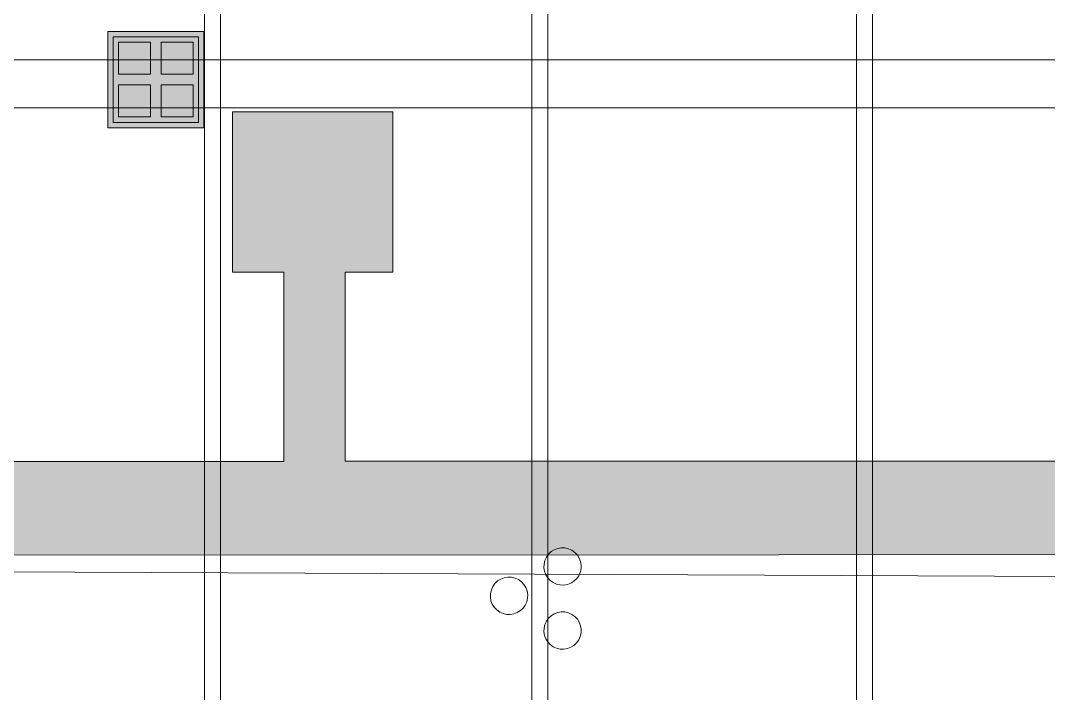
# Model space of a CAD drawing. Header units: inches. Extents: x -10671 to 1761, y -674 to 7170.
# Drawn here: x -8348.9 to -7964, y 6268.4 to 6520.4 of the extents above; entities that cross this region are included whole.
import ezdxf

# ---------------------------------------------------------------- set-up
doc = ezdxf.new("R2010")
doc.units = ezdxf.units.IN
doc.header["$LTSCALE"] = 19.2
doc.header["$MEASUREMENT"] = 0
for name, color, linetype, lineweight, true_color in [('DWG-bldg-utility box', 3, 'Continuous', 18, 0x00ff00), ('Venue-Ceiling-HVAC', 7, 'Continuous', 5, 0xbbbbbb), ('Venue-Rigging Steel-High', 7, 'Continuous', 5, 0x800000), ('Venue-Rigging Steel-Low', 7, 'Continuous', 5, 0x0000dd)]:
    doc.layers.add(name, color=color, linetype=linetype, lineweight=lineweight, true_color=true_color)
for name, color, linetype, lineweight in [('Venue-Ceiling-Lights', 7, 'Continuous', 5), ('Venue-Ceiling-Lights Circuits', 7, 'Continuous', 5), ('Venue-Floor Pockets', 7, 'Continuous', 5)]:
    doc.layers.add(name, color=color, linetype=linetype, lineweight=lineweight)

# ---------------------------------------------------------------- blocks, each defined once
blk = doc.blocks.new('FLOORBOX')
at = {"layer": 'Venue-Floor Pockets', "linetype": 'Continuous', "lineweight": 0, "true_color": 0xaaaaaa}
blk.add_hatch(color=253, dxfattribs=at).paths.add_polyline_path([(-18, 18), (18, 18), (18, -18), (-18, -18)])
at = {"layer": 'Venue-Floor Pockets', "linetype": 'Continuous', "lineweight": 0, "true_color": 0xbbbbbb}
blk.add_hatch(color=9, dxfattribs=at).paths.add_polyline_path([(-16, 16), (16, 16), (16, -16), (-16, -16)])
at = {"layer": 'Venue-Floor Pockets', "linetype": 'Continuous', "lineweight": 0, "true_color": 0xdddddd}
for points in [[(-14, 14), (-2, 14), (-2, 2), (-14, 2)], [(2, 14), (14, 14), (14, 2), (2, 2)], [(-14, -2), (-2, -2), (-2, -14), (-14, -14)], [(2, -2), (14, -2), (14, -14), (2, -14)]]:
    blk.add_hatch(color=254, dxfattribs=at).paths.add_polyline_path(points)
at = {"layer": 'Venue-Floor Pockets', "color": 7, "linetype": 'Continuous', "lineweight": 5, "flags": 128}
for points in [[(-18, 18), (18, 18), (18, -18), (-18, -18)], [(-16, 16), (16, 16), (16, -16), (-16, -16)], [(-14, 14), (-2, 14), (-2, 2), (-14, 2)], [(2, 14), (14, 14), (14, 2), (2, 2)], [(-14, -2), (-2, -2), (-2, -14), (-14, -14)], [(2, -2), (14, -2), (14, -14), (2, -14)]]:
    blk.add_lwpolyline(points, close=True, dxfattribs=at)
blk = doc.blocks.new('Group-1323-1')
at = {"layer": 'Venue-Ceiling-Lights', "color": 12, "linetype": 'Continuous', "lineweight": 5, "true_color": 0xdd0000}
for points, invisible_edges in [([(-8152.96, 6315.51, 372.05), (-8150.24, 6321.52, 372.05), (-8146.44, 6322.95, 372.05), (-8152.96, 6315.51, 372.05)], 15), ([(-8145.52, 6308.98, 372.05), (-8152.96, 6315.51, 372.05), (-8146.44, 6322.95, 372.05), (-8145.52, 6308.98, 372.05)], 15), ([(-8146.44, 6322.95, 360.05), (-8150.24, 6321.52, 360.05), (-8152.96, 6315.51, 360.05), (-8146.44, 6322.95, 360.05)], 15), ([(-8138.99, 6316.42, 360.05), (-8146.44, 6322.95, 360.05), (-8152.96, 6315.51, 360.05), (-8138.99, 6316.42, 360.05)], 15), ([(-8152.96, 6315.51, 372.05), (-8152.04, 6319.47, 372.05), (-8150.24, 6321.52, 372.05), (-8152.96, 6315.51, 372.05)], 15), ([(-8150.24, 6321.52, 360.05), (-8152.04, 6319.47, 360.05), (-8152.96, 6315.51, 360.05), (-8150.24, 6321.52, 360.05)], 15), ([(-8152.04, 6319.47, 372.05), (-8151.24, 6320.58, 372.05), (-8150.24, 6321.52, 372.05), (-8152.04, 6319.47, 372.05)], 12), ([(-8150.24, 6321.52, 360.05), (-8151.24, 6320.58, 360.05), (-8152.04, 6319.47, 360.05), (-8150.24, 6321.52, 360.05)], 12), ([(-8150.24, 6321.52, 372.05), (-8149.08, 6322.24, 372.05), (-8146.44, 6322.95, 372.05), (-8150.24, 6321.52, 372.05)], 14), ([(-8146.44, 6322.95, 360.05), (-8149.08, 6322.24, 360.05), (-8150.24, 6321.52, 360.05), (-8146.44, 6322.95, 360.05)], 13), ([(-8149.08, 6322.24, 372.05), (-8147.79, 6322.73, 372.05), (-8146.44, 6322.95, 372.05), (-8149.08, 6322.24, 372.05)], 12), ([(-8146.44, 6322.95, 360.05), (-8147.79, 6322.73, 360.05), (-8149.08, 6322.24, 360.05), (-8146.44, 6322.95, 360.05)], 12), ([(-8146.44, 6322.95, 372.05), (-8145.07, 6322.91, 372.05), (-8142.48, 6322.03, 372.05), (-8146.44, 6322.95, 372.05)], 14), ([(-8146.44, 6322.95, 372.05), (-8142.48, 6322.03, 372.05), (-8140.43, 6320.23, 372.05), (-8146.44, 6322.95, 372.05)], 15), ([(-8146.44, 6322.95, 372.05), (-8140.43, 6320.23, 372.05), (-8138.99, 6316.42, 372.05), (-8146.44, 6322.95, 372.05)], 15), ([(-8146.44, 6322.95, 372.05), (-8138.99, 6316.42, 372.05), (-8145.52, 6308.98, 372.05), (-8146.44, 6322.95, 372.05)], 15), ([(-8142.48, 6322.03, 360.05), (-8145.07, 6322.91, 360.05), (-8146.44, 6322.95, 360.05), (-8142.48, 6322.03, 360.05)], 13), ([(-8140.43, 6320.23, 360.05), (-8142.48, 6322.03, 360.05), (-8146.44, 6322.95, 360.05), (-8140.43, 6320.23, 360.05)], 15), ([(-8138.99, 6316.42, 360.05), (-8140.43, 6320.23, 360.05), (-8146.44, 6322.95, 360.05), (-8138.99, 6316.42, 360.05)], 15), ([(-8145.07, 6322.91, 372.05), (-8143.73, 6322.6, 372.05), (-8142.48, 6322.03, 372.05), (-8145.07, 6322.91, 372.05)], 12), ([(-8142.48, 6322.03, 360.05), (-8143.73, 6322.6, 360.05), (-8145.07, 6322.91, 360.05), (-8142.48, 6322.03, 360.05)], 12), ([(-8142.48, 6322.03, 372.05), (-8141.36, 6321.23, 372.05), (-8140.43, 6320.23, 372.05), (-8142.48, 6322.03, 372.05)], 12), ([(-8140.43, 6320.23, 360.05), (-8141.36, 6321.23, 360.05), (-8142.48, 6322.03, 360.05), (-8140.43, 6320.23, 360.05)], 12), ([(-8140.43, 6320.23, 372.05), (-8139.7, 6319.06, 372.05), (-8138.99, 6316.42, 372.05), (-8140.43, 6320.23, 372.05)], 14), ([(-8138.99, 6316.42, 360.05), (-8139.7, 6319.06, 360.05), (-8140.43, 6320.23, 360.05), (-8138.99, 6316.42, 360.05)], 13), ([(-8152.96, 6315.51, 372.05), (-8152.92, 6316.88, 372.05), (-8152.04, 6319.47, 372.05), (-8152.96, 6315.51, 372.05)], 14), ([(-8152.04, 6319.47, 360.05), (-8152.92, 6316.88, 360.05), (-8152.96, 6315.51, 360.05), (-8152.04, 6319.47, 360.05)], 13), ([(-8152.96, 6315.51, 360.05), (-8145.52, 6308.98, 360.05), (-8138.99, 6316.42, 360.05), (-8152.96, 6315.51, 360.05)], 15), ([(-8152.92, 6316.88, 372.05), (-8152.61, 6318.22, 372.05), (-8152.04, 6319.47, 372.05), (-8152.92, 6316.88, 372.05)], 12), ([(-8152.04, 6319.47, 360.05), (-8152.61, 6318.22, 360.05), (-8152.92, 6316.88, 360.05), (-8152.04, 6319.47, 360.05)], 12), ([(-8138.99, 6316.42, 372.05), (-8141.72, 6310.41, 372.05), (-8145.52, 6308.98, 372.05), (-8138.99, 6316.42, 372.05)], 15), ([(-8145.52, 6308.98, 360.05), (-8141.72, 6310.41, 360.05), (-8138.99, 6316.42, 360.05), (-8145.52, 6308.98, 360.05)], 15), ([(-8138.99, 6316.42, 372.05), (-8139.92, 6312.47, 372.05), (-8141.72, 6310.41, 372.05), (-8138.99, 6316.42, 372.05)], 15), ([(-8141.72, 6310.41, 360.05), (-8139.92, 6312.47, 360.05), (-8138.99, 6316.42, 360.05), (-8141.72, 6310.41, 360.05)], 15), ([(-8138.99, 6316.42, 372.05), (-8139.04, 6315.05, 372.05), (-8139.92, 6312.47, 372.05), (-8138.99, 6316.42, 372.05)], 14), ([(-8139.92, 6312.47, 360.05), (-8139.04, 6315.05, 360.05), (-8138.99, 6316.42, 360.05), (-8139.92, 6312.47, 360.05)], 13), ([(-8139.7, 6319.06, 372.05), (-8139.22, 6317.78, 372.05), (-8138.99, 6316.42, 372.05), (-8139.7, 6319.06, 372.05)], 12), ([(-8138.99, 6316.42, 360.05), (-8139.22, 6317.78, 360.05), (-8139.7, 6319.06, 360.05), (-8138.99, 6316.42, 360.05)], 12), ([(-8152.26, 6312.87, 372.05), (-8152.74, 6314.15, 372.05), (-8152.96, 6315.51, 372.05), (-8152.26, 6312.87, 372.05)], 12), ([(-8151.53, 6311.71, 372.05), (-8152.26, 6312.87, 372.05), (-8152.96, 6315.51, 372.05), (-8151.53, 6311.71, 372.05)], 14), ([(-8145.52, 6308.98, 372.05), (-8151.53, 6311.71, 372.05), (-8152.96, 6315.51, 372.05), (-8145.52, 6308.98, 372.05)], 15), ([(-8152.96, 6315.51, 360.05), (-8152.74, 6314.15, 360.05), (-8152.26, 6312.87, 360.05), (-8152.96, 6315.51, 360.05)], 12), ([(-8152.96, 6315.51, 360.05), (-8152.26, 6312.87, 360.05), (-8151.53, 6311.71, 360.05), (-8152.96, 6315.51, 360.05)], 13), ([(-8152.96, 6315.51, 360.05), (-8151.53, 6311.71, 360.05), (-8145.52, 6308.98, 360.05), (-8152.96, 6315.51, 360.05)], 15), ([(-8139.92, 6312.47, 372.05), (-8140.72, 6311.35, 372.05), (-8141.72, 6310.41, 372.05), (-8139.92, 6312.47, 372.05)], 12), ([(-8141.72, 6310.41, 360.05), (-8140.72, 6311.35, 360.05), (-8139.92, 6312.47, 360.05), (-8141.72, 6310.41, 360.05)], 12), ([(-8139.04, 6315.05, 372.05), (-8139.35, 6313.72, 372.05), (-8139.92, 6312.47, 372.05), (-8139.04, 6315.05, 372.05)], 12), ([(-8139.92, 6312.47, 360.05), (-8139.35, 6313.72, 360.05), (-8139.04, 6315.05, 360.05), (-8139.92, 6312.47, 360.05)], 12), ([(-8173, 6304.51, 372.05), (-8170.28, 6310.52, 372.05), (-8166.47, 6311.95, 372.05), (-8173, 6304.51, 372.05)], 15), ([(-8165.56, 6297.98, 372.05), (-8173, 6304.51, 372.05), (-8166.47, 6311.95, 372.05), (-8165.56, 6297.98, 372.05)], 15), ([(-8166.47, 6311.95, 360.05), (-8170.28, 6310.52, 360.05), (-8173, 6304.51, 360.05), (-8166.47, 6311.95, 360.05)], 15), ([(-8159.03, 6305.42, 360.05), (-8166.47, 6311.95, 360.05), (-8173, 6304.51, 360.05), (-8159.03, 6305.42, 360.05)], 15), ([(-8173, 6304.51, 372.05), (-8172.08, 6308.47, 372.05), (-8170.28, 6310.52, 372.05), (-8173, 6304.51, 372.05)], 15), ([(-8170.28, 6310.52, 360.05), (-8172.08, 6308.47, 360.05), (-8173, 6304.51, 360.05), (-8170.28, 6310.52, 360.05)], 15), ([(-8173, 6304.51, 372.05), (-8172.95, 6305.88, 372.05), (-8172.08, 6308.47, 372.05), (-8173, 6304.51, 372.05)], 14), ([(-8172.08, 6308.47, 360.05), (-8172.95, 6305.88, 360.05), (-8173, 6304.51, 360.05), (-8172.08, 6308.47, 360.05)], 13), ([(-8172.95, 6305.88, 372.05), (-8172.64, 6307.22, 372.05), (-8172.08, 6308.47, 372.05), (-8172.95, 6305.88, 372.05)], 12), ([(-8172.08, 6308.47, 360.05), (-8172.64, 6307.22, 360.05), (-8172.95, 6305.88, 360.05), (-8172.08, 6308.47, 360.05)], 12), ([(-8172.08, 6308.47, 372.05), (-8171.28, 6309.58, 372.05), (-8170.28, 6310.52, 372.05), (-8172.08, 6308.47, 372.05)], 12), ([(-8170.28, 6310.52, 360.05), (-8171.28, 6309.58, 360.05), (-8172.08, 6308.47, 360.05), (-8170.28, 6310.52, 360.05)], 12), ([(-8170.28, 6310.52, 372.05), (-8169.11, 6311.24, 372.05), (-8166.47, 6311.95, 372.05), (-8170.28, 6310.52, 372.05)], 14), ([(-8166.47, 6311.95, 360.05), (-8169.11, 6311.24, 360.05), (-8170.28, 6310.52, 360.05), (-8166.47, 6311.95, 360.05)], 13), ([(-8169.11, 6311.24, 372.05), (-8167.83, 6311.73, 372.05), (-8166.47, 6311.95, 372.05), (-8169.11, 6311.24, 372.05)], 12), ([(-8166.47, 6311.95, 360.05), (-8167.83, 6311.73, 360.05), (-8169.11, 6311.24, 360.05), (-8166.47, 6311.95, 360.05)], 12), ([(-8166.47, 6311.95, 372.05), (-8165.1, 6311.91, 372.05), (-8162.51, 6311.03, 372.05), (-8166.47, 6311.95, 372.05)], 14), ([(-8166.47, 6311.95, 372.05), (-8162.51, 6311.03, 372.05), (-8160.46, 6309.23, 372.05), (-8166.47, 6311.95, 372.05)], 15), ([(-8166.47, 6311.95, 372.05), (-8160.46, 6309.23, 372.05), (-8159.03, 6305.42, 372.05), (-8166.47, 6311.95, 372.05)], 15), ([(-8166.47, 6311.95, 372.05), (-8159.03, 6305.42, 372.05), (-8165.56, 6297.98, 372.05), (-8166.47, 6311.95, 372.05)], 15), ([(-8162.51, 6311.03, 360.05), (-8165.1, 6311.91, 360.05), (-8166.47, 6311.95, 360.05), (-8162.51, 6311.03, 360.05)], 13), ([(-8160.46, 6309.23, 360.05), (-8162.51, 6311.03, 360.05), (-8166.47, 6311.95, 360.05), (-8160.46, 6309.23, 360.05)], 15), ([(-8159.03, 6305.42, 360.05), (-8160.46, 6309.23, 360.05), (-8166.47, 6311.95, 360.05), (-8159.03, 6305.42, 360.05)], 15), ([(-8165.1, 6311.91, 372.05), (-8163.76, 6311.6, 372.05), (-8162.51, 6311.03, 372.05), (-8165.1, 6311.91, 372.05)], 12), ([(-8162.51, 6311.03, 360.05), (-8163.76, 6311.6, 360.05), (-8165.1, 6311.91, 360.05), (-8162.51, 6311.03, 360.05)], 12), ([(-8162.51, 6311.03, 372.05), (-8161.4, 6310.23, 372.05), (-8160.46, 6309.23, 372.05), (-8162.51, 6311.03, 372.05)], 12), ([(-8160.46, 6309.23, 360.05), (-8161.4, 6310.23, 360.05), (-8162.51, 6311.03, 360.05), (-8160.46, 6309.23, 360.05)], 12), ([(-8160.46, 6309.23, 372.05), (-8159.74, 6308.06, 372.05), (-8159.03, 6305.42, 372.05), (-8160.46, 6309.23, 372.05)], 14), ([(-8159.03, 6305.42, 360.05), (-8159.74, 6308.06, 360.05), (-8160.46, 6309.23, 360.05), (-8159.03, 6305.42, 360.05)], 13), ([(-8149.48, 6309.9, 372.05), (-8150.59, 6310.7, 372.05), (-8151.53, 6311.71, 372.05), (-8149.48, 6309.9, 372.05)], 12), ([(-8145.52, 6308.98, 372.05), (-8149.48, 6309.9, 372.05), (-8151.53, 6311.71, 372.05), (-8145.52, 6308.98, 372.05)], 15), ([(-8151.53, 6311.71, 360.05), (-8150.59, 6310.7, 360.05), (-8149.48, 6309.9, 360.05), (-8151.53, 6311.71, 360.05)], 12), ([(-8151.53, 6311.71, 360.05), (-8149.48, 6309.9, 360.05), (-8145.52, 6308.98, 360.05), (-8151.53, 6311.71, 360.05)], 15), ([(-8146.89, 6309.03, 372.05), (-8148.23, 6309.34, 372.05), (-8149.48, 6309.9, 372.05), (-8146.89, 6309.03, 372.05)], 12), ([(-8145.52, 6308.98, 372.05), (-8146.89, 6309.03, 372.05), (-8149.48, 6309.9, 372.05), (-8145.52, 6308.98, 372.05)], 14), ([(-8149.48, 6309.9, 360.05), (-8148.23, 6309.34, 360.05), (-8146.89, 6309.03, 360.05), (-8149.48, 6309.9, 360.05)], 12), ([(-8149.48, 6309.9, 360.05), (-8146.89, 6309.03, 360.05), (-8145.52, 6308.98, 360.05), (-8149.48, 6309.9, 360.05)], 13), ([(-8141.72, 6310.41, 372.05), (-8142.88, 6309.69, 372.05), (-8145.52, 6308.98, 372.05), (-8141.72, 6310.41, 372.05)], 14), ([(-8145.52, 6308.98, 360.05), (-8142.88, 6309.69, 360.05), (-8141.72, 6310.41, 360.05), (-8145.52, 6308.98, 360.05)], 13), ([(-8142.88, 6309.69, 372.05), (-8144.17, 6309.21, 372.05), (-8145.52, 6308.98, 372.05), (-8142.88, 6309.69, 372.05)], 12), ([(-8145.52, 6308.98, 360.05), (-8144.17, 6309.21, 360.05), (-8142.88, 6309.69, 360.05), (-8145.52, 6308.98, 360.05)], 12), ([(-8173, 6304.51, 360.05), (-8165.56, 6297.98, 360.05), (-8159.03, 6305.42, 360.05), (-8173, 6304.51, 360.05)], 15), ([(-8172.29, 6301.87, 372.05), (-8172.78, 6303.15, 372.05), (-8173, 6304.51, 372.05), (-8172.29, 6301.87, 372.05)], 12), ([(-8171.57, 6300.71, 372.05), (-8172.29, 6301.87, 372.05), (-8173, 6304.51, 372.05), (-8171.57, 6300.71, 372.05)], 14), ([(-8165.56, 6297.98, 372.05), (-8171.57, 6300.71, 372.05), (-8173, 6304.51, 372.05), (-8165.56, 6297.98, 372.05)], 15), ([(-8173, 6304.51, 360.05), (-8172.78, 6303.15, 360.05), (-8172.29, 6301.87, 360.05), (-8173, 6304.51, 360.05)], 12), ([(-8173, 6304.51, 360.05), (-8172.29, 6301.87, 360.05), (-8171.57, 6300.71, 360.05), (-8173, 6304.51, 360.05)], 13), ([(-8173, 6304.51, 360.05), (-8171.57, 6300.71, 360.05), (-8165.56, 6297.98, 360.05), (-8173, 6304.51, 360.05)], 15), ([(-8159.03, 6305.42, 372.05), (-8161.75, 6299.41, 372.05), (-8165.56, 6297.98, 372.05), (-8159.03, 6305.42, 372.05)], 15), ([(-8165.56, 6297.98, 360.05), (-8161.75, 6299.41, 360.05), (-8159.03, 6305.42, 360.05), (-8165.56, 6297.98, 360.05)], 15), ([(-8159.03, 6305.42, 372.05), (-8159.95, 6301.47, 372.05), (-8161.75, 6299.41, 372.05), (-8159.03, 6305.42, 372.05)], 15), ([(-8161.75, 6299.41, 360.05), (-8159.95, 6301.47, 360.05), (-8159.03, 6305.42, 360.05), (-8161.75, 6299.41, 360.05)], 15), ([(-8159.03, 6305.42, 372.05), (-8159.07, 6304.05, 372.05), (-8159.95, 6301.47, 372.05), (-8159.03, 6305.42, 372.05)], 14), ([(-8159.95, 6301.47, 360.05), (-8159.07, 6304.05, 360.05), (-8159.03, 6305.42, 360.05), (-8159.95, 6301.47, 360.05)], 13), ([(-8159.74, 6308.06, 372.05), (-8159.25, 6306.78, 372.05), (-8159.03, 6305.42, 372.05), (-8159.74, 6308.06, 372.05)], 12), ([(-8159.03, 6305.42, 360.05), (-8159.25, 6306.78, 360.05), (-8159.74, 6308.06, 360.05), (-8159.03, 6305.42, 360.05)], 12), ([(-8169.51, 6298.9, 372.05), (-8170.63, 6299.7, 372.05), (-8171.57, 6300.71, 372.05), (-8169.51, 6298.9, 372.05)], 12), ([(-8165.56, 6297.98, 372.05), (-8169.51, 6298.9, 372.05), (-8171.57, 6300.71, 372.05), (-8165.56, 6297.98, 372.05)], 15), ([(-8171.57, 6300.71, 360.05), (-8170.63, 6299.7, 360.05), (-8169.51, 6298.9, 360.05), (-8171.57, 6300.71, 360.05)], 12), ([(-8171.57, 6300.71, 360.05), (-8169.51, 6298.9, 360.05), (-8165.56, 6297.98, 360.05), (-8171.57, 6300.71, 360.05)], 15), ([(-8159.95, 6301.47, 372.05), (-8160.75, 6300.35, 372.05), (-8161.75, 6299.41, 372.05), (-8159.95, 6301.47, 372.05)], 12), ([(-8161.75, 6299.41, 360.05), (-8160.75, 6300.35, 360.05), (-8159.95, 6301.47, 360.05), (-8161.75, 6299.41, 360.05)], 12), ([(-8159.07, 6304.05, 372.05), (-8159.39, 6302.72, 372.05), (-8159.95, 6301.47, 372.05), (-8159.07, 6304.05, 372.05)], 12), ([(-8159.95, 6301.47, 360.05), (-8159.39, 6302.72, 360.05), (-8159.07, 6304.05, 360.05), (-8159.95, 6301.47, 360.05)], 12), ([(-8166.93, 6298.03, 372.05), (-8168.26, 6298.34, 372.05), (-8169.51, 6298.9, 372.05), (-8166.93, 6298.03, 372.05)], 12), ([(-8165.56, 6297.98, 372.05), (-8166.93, 6298.03, 372.05), (-8169.51, 6298.9, 372.05), (-8165.56, 6297.98, 372.05)], 14), ([(-8169.51, 6298.9, 360.05), (-8168.26, 6298.34, 360.05), (-8166.93, 6298.03, 360.05), (-8169.51, 6298.9, 360.05)], 12), ([(-8169.51, 6298.9, 360.05), (-8166.93, 6298.03, 360.05), (-8165.56, 6297.98, 360.05), (-8169.51, 6298.9, 360.05)], 13), ([(-8161.75, 6299.41, 372.05), (-8162.92, 6298.69, 372.05), (-8165.56, 6297.98, 372.05), (-8161.75, 6299.41, 372.05)], 14), ([(-8165.56, 6297.98, 360.05), (-8162.92, 6298.69, 360.05), (-8161.75, 6299.41, 360.05), (-8165.56, 6297.98, 360.05)], 13), ([(-8162.92, 6298.69, 372.05), (-8164.2, 6298.21, 372.05), (-8165.56, 6297.98, 372.05), (-8162.92, 6298.69, 372.05)], 12), ([(-8165.56, 6297.98, 360.05), (-8164.2, 6298.21, 360.05), (-8162.92, 6298.69, 360.05), (-8165.56, 6297.98, 360.05)], 12), ([(-8152.96, 6291.51, 372.05), (-8150.24, 6297.52, 372.05), (-8146.44, 6298.95, 372.05), (-8152.96, 6291.51, 372.05)], 15), ([(-8145.52, 6284.98, 372.05), (-8152.96, 6291.51, 372.05), (-8146.44, 6298.95, 372.05), (-8145.52, 6284.98, 372.05)], 15), ([(-8146.44, 6298.95, 360.05), (-8150.24, 6297.52, 360.05), (-8152.96, 6291.51, 360.05), (-8146.44, 6298.95, 360.05)], 15), ([(-8138.99, 6292.42, 360.05), (-8146.44, 6298.95, 360.05), (-8152.96, 6291.51, 360.05), (-8138.99, 6292.42, 360.05)], 15), ([(-8152.96, 6291.51, 372.05), (-8152.04, 6295.47, 372.05), (-8150.24, 6297.52, 372.05), (-8152.96, 6291.51, 372.05)], 15), ([(-8150.24, 6297.52, 360.05), (-8152.04, 6295.47, 360.05), (-8152.96, 6291.51, 360.05), (-8150.24, 6297.52, 360.05)], 15), ([(-8152.04, 6295.47, 372.05), (-8151.24, 6296.58, 372.05), (-8150.24, 6297.52, 372.05), (-8152.04, 6295.47, 372.05)], 12), ([(-8150.24, 6297.52, 360.05), (-8151.24, 6296.58, 360.05), (-8152.04, 6295.47, 360.05), (-8150.24, 6297.52, 360.05)], 12), ([(-8150.24, 6297.52, 372.05), (-8149.08, 6298.24, 372.05), (-8146.44, 6298.95, 372.05), (-8150.24, 6297.52, 372.05)], 14), ([(-8146.44, 6298.95, 360.05), (-8149.08, 6298.24, 360.05), (-8150.24, 6297.52, 360.05), (-8146.44, 6298.95, 360.05)], 13), ([(-8149.08, 6298.24, 372.05), (-8147.79, 6298.73, 372.05), (-8146.44, 6298.95, 372.05), (-8149.08, 6298.24, 372.05)], 12), ([(-8146.44, 6298.95, 360.05), (-8147.79, 6298.73, 360.05), (-8149.08, 6298.24, 360.05), (-8146.44, 6298.95, 360.05)], 12), ([(-8146.44, 6298.95, 372.05), (-8145.07, 6298.91, 372.05), (-8142.48, 6298.03, 372.05), (-8146.44, 6298.95, 372.05)], 14), ([(-8146.44, 6298.95, 372.05), (-8142.48, 6298.03, 372.05), (-8140.43, 6296.23, 372.05), (-8146.44, 6298.95, 372.05)], 15), ([(-8146.44, 6298.95, 372.05), (-8140.43, 6296.23, 372.05), (-8138.99, 6292.42, 372.05), (-8146.44, 6298.95, 372.05)], 15), ([(-8146.44, 6298.95, 372.05), (-8138.99, 6292.42, 372.05), (-8145.52, 6284.98, 372.05), (-8146.44, 6298.95, 372.05)], 15), ([(-8142.48, 6298.03, 360.05), (-8145.07, 6298.91, 360.05), (-8146.44, 6298.95, 360.05), (-8142.48, 6298.03, 360.05)], 13), ([(-8140.43, 6296.23, 360.05), (-8142.48, 6298.03, 360.05), (-8146.44, 6298.95, 360.05), (-8140.43, 6296.23, 360.05)], 15), ([(-8138.99, 6292.42, 360.05), (-8140.43, 6296.23, 360.05), (-8146.44, 6298.95, 360.05), (-8138.99, 6292.42, 360.05)], 15), ([(-8145.07, 6298.91, 372.05), (-8143.73, 6298.6, 372.05), (-8142.48, 6298.03, 372.05), (-8145.07, 6298.91, 372.05)], 12), ([(-8142.48, 6298.03, 360.05), (-8143.73, 6298.6, 360.05), (-8145.07, 6298.91, 360.05), (-8142.48, 6298.03, 360.05)], 12), ([(-8142.48, 6298.03, 372.05), (-8141.36, 6297.23, 372.05), (-8140.43, 6296.23, 372.05), (-8142.48, 6298.03, 372.05)], 12), ([(-8140.43, 6296.23, 360.05), (-8141.36, 6297.23, 360.05), (-8142.48, 6298.03, 360.05), (-8140.43, 6296.23, 360.05)], 12), ([(-8152.96, 6291.51, 372.05), (-8152.92, 6292.88, 372.05), (-8152.04, 6295.47, 372.05), (-8152.96, 6291.51, 372.05)], 14), ([(-8152.04, 6295.47, 360.05), (-8152.92, 6292.88, 360.05), (-8152.96, 6291.51, 360.05), (-8152.04, 6295.47, 360.05)], 13), ([(-8152.92, 6292.88, 372.05), (-8152.61, 6294.22, 372.05), (-8152.04, 6295.47, 372.05), (-8152.92, 6292.88, 372.05)], 12), ([(-8152.04, 6295.47, 360.05), (-8152.61, 6294.22, 360.05), (-8152.92, 6292.88, 360.05), (-8152.04, 6295.47, 360.05)], 12), ([(-8140.43, 6296.23, 372.05), (-8139.7, 6295.06, 372.05), (-8138.99, 6292.42, 372.05), (-8140.43, 6296.23, 372.05)], 14), ([(-8138.99, 6292.42, 360.05), (-8139.7, 6295.06, 360.05), (-8140.43, 6296.23, 360.05), (-8138.99, 6292.42, 360.05)], 13), ([(-8139.7, 6295.06, 372.05), (-8139.22, 6293.78, 372.05), (-8138.99, 6292.42, 372.05), (-8139.7, 6295.06, 372.05)], 12), ([(-8138.99, 6292.42, 360.05), (-8139.22, 6293.78, 360.05), (-8139.7, 6295.06, 360.05), (-8138.99, 6292.42, 360.05)], 12), ([(-8152.96, 6291.51, 360.05), (-8145.52, 6284.98, 360.05), (-8138.99, 6292.42, 360.05), (-8152.96, 6291.51, 360.05)], 15), ([(-8152.26, 6288.87, 372.05), (-8152.74, 6290.15, 372.05), (-8152.96, 6291.51, 372.05), (-8152.26, 6288.87, 372.05)], 12), ([(-8151.53, 6287.71, 372.05), (-8152.26, 6288.87, 372.05), (-8152.96, 6291.51, 372.05), (-8151.53, 6287.71, 372.05)], 14), ([(-8145.52, 6284.98, 372.05), (-8151.53, 6287.71, 372.05), (-8152.96, 6291.51, 372.05), (-8145.52, 6284.98, 372.05)], 15), ([(-8152.96, 6291.51, 360.05), (-8152.74, 6290.15, 360.05), (-8152.26, 6288.87, 360.05), (-8152.96, 6291.51, 360.05)], 12), ([(-8152.96, 6291.51, 360.05), (-8152.26, 6288.87, 360.05), (-8151.53, 6287.71, 360.05), (-8152.96, 6291.51, 360.05)], 13), ([(-8152.96, 6291.51, 360.05), (-8151.53, 6287.71, 360.05), (-8145.52, 6284.98, 360.05), (-8152.96, 6291.51, 360.05)], 15), ([(-8138.99, 6292.42, 372.05), (-8141.72, 6286.41, 372.05), (-8145.52, 6284.98, 372.05), (-8138.99, 6292.42, 372.05)], 15), ([(-8145.52, 6284.98, 360.05), (-8141.72, 6286.41, 360.05), (-8138.99, 6292.42, 360.05), (-8145.52, 6284.98, 360.05)], 15), ([(-8138.99, 6292.42, 372.05), (-8139.92, 6288.47, 372.05), (-8141.72, 6286.41, 372.05), (-8138.99, 6292.42, 372.05)], 15), ([(-8141.72, 6286.41, 360.05), (-8139.92, 6288.47, 360.05), (-8138.99, 6292.42, 360.05), (-8141.72, 6286.41, 360.05)], 15), ([(-8138.99, 6292.42, 372.05), (-8139.04, 6291.05, 372.05), (-8139.92, 6288.47, 372.05), (-8138.99, 6292.42, 372.05)], 14), ([(-8139.92, 6288.47, 360.05), (-8139.04, 6291.05, 360.05), (-8138.99, 6292.42, 360.05), (-8139.92, 6288.47, 360.05)], 13), ([(-8139.04, 6291.05, 372.05), (-8139.35, 6289.72, 372.05), (-8139.92, 6288.47, 372.05), (-8139.04, 6291.05, 372.05)], 12), ([(-8139.92, 6288.47, 360.05), (-8139.35, 6289.72, 360.05), (-8139.04, 6291.05, 360.05), (-8139.92, 6288.47, 360.05)], 12), ([(-8149.48, 6285.9, 372.05), (-8150.59, 6286.7, 372.05), (-8151.53, 6287.71, 372.05), (-8149.48, 6285.9, 372.05)], 12), ([(-8145.52, 6284.98, 372.05), (-8149.48, 6285.9, 372.05), (-8151.53, 6287.71, 372.05), (-8145.52, 6284.98, 372.05)], 15), ([(-8151.53, 6287.71, 360.05), (-8150.59, 6286.7, 360.05), (-8149.48, 6285.9, 360.05), (-8151.53, 6287.71, 360.05)], 12), ([(-8151.53, 6287.71, 360.05), (-8149.48, 6285.9, 360.05), (-8145.52, 6284.98, 360.05), (-8151.53, 6287.71, 360.05)], 15), ([(-8146.89, 6285.03, 372.05), (-8148.23, 6285.34, 372.05), (-8149.48, 6285.9, 372.05), (-8146.89, 6285.03, 372.05)], 12), ([(-8145.52, 6284.98, 372.05), (-8146.89, 6285.03, 372.05), (-8149.48, 6285.9, 372.05), (-8145.52, 6284.98, 372.05)], 14), ([(-8149.48, 6285.9, 360.05), (-8148.23, 6285.34, 360.05), (-8146.89, 6285.03, 360.05), (-8149.48, 6285.9, 360.05)], 12), ([(-8149.48, 6285.9, 360.05), (-8146.89, 6285.03, 360.05), (-8145.52, 6284.98, 360.05), (-8149.48, 6285.9, 360.05)], 13), ([(-8141.72, 6286.41, 372.05), (-8142.88, 6285.69, 372.05), (-8145.52, 6284.98, 372.05), (-8141.72, 6286.41, 372.05)], 14), ([(-8145.52, 6284.98, 360.05), (-8142.88, 6285.69, 360.05), (-8141.72, 6286.41, 360.05), (-8145.52, 6284.98, 360.05)], 13), ([(-8142.88, 6285.69, 372.05), (-8144.17, 6285.21, 372.05), (-8145.52, 6284.98, 372.05), (-8142.88, 6285.69, 372.05)], 12), ([(-8145.52, 6284.98, 360.05), (-8144.17, 6285.21, 360.05), (-8142.88, 6285.69, 360.05), (-8145.52, 6284.98, 360.05)], 12), ([(-8139.92, 6288.47, 372.05), (-8140.72, 6287.35, 372.05), (-8141.72, 6286.41, 372.05), (-8139.92, 6288.47, 372.05)], 12), ([(-8141.72, 6286.41, 360.05), (-8140.72, 6287.35, 360.05), (-8139.92, 6288.47, 360.05), (-8141.72, 6286.41, 360.05)], 12)]:
    blk.add_3dface(points, dxfattribs=dict(at, invisible_edges=invisible_edges))
for points in [[(-8151.24, 6320.58, 372.05), (-8151.24, 6320.58, 360.05), (-8152.04, 6319.47, 360.05), (-8152.04, 6319.47, 372.05)], [(-8150.24, 6321.52, 372.05), (-8150.24, 6321.52, 360.05), (-8151.24, 6320.58, 360.05), (-8151.24, 6320.58, 372.05)], [(-8149.08, 6322.24, 372.05), (-8149.08, 6322.24, 360.05), (-8150.24, 6321.52, 360.05), (-8150.24, 6321.52, 372.05)], [(-8147.79, 6322.73, 372.05), (-8147.79, 6322.73, 360.05), (-8149.08, 6322.24, 360.05), (-8149.08, 6322.24, 372.05)], [(-8146.44, 6322.95, 372.05), (-8146.44, 6322.95, 360.05), (-8147.79, 6322.73, 360.05), (-8147.79, 6322.73, 372.05)], [(-8145.07, 6322.91, 372.05), (-8145.07, 6322.91, 360.05), (-8146.44, 6322.95, 360.05), (-8146.44, 6322.95, 372.05)], [(-8143.73, 6322.6, 372.05), (-8143.73, 6322.6, 360.05), (-8145.07, 6322.91, 360.05), (-8145.07, 6322.91, 372.05)], [(-8142.48, 6322.03, 372.05), (-8142.48, 6322.03, 360.05), (-8143.73, 6322.6, 360.05), (-8143.73, 6322.6, 372.05)], [(-8141.36, 6321.23, 372.05), (-8141.36, 6321.23, 360.05), (-8142.48, 6322.03, 360.05), (-8142.48, 6322.03, 372.05)], [(-8140.43, 6320.23, 372.05), (-8140.43, 6320.23, 360.05), (-8141.36, 6321.23, 360.05), (-8141.36, 6321.23, 372.05)], [(-8139.7, 6319.06, 372.05), (-8139.7, 6319.06, 360.05), (-8140.43, 6320.23, 360.05), (-8140.43, 6320.23, 372.05)], [(-8152.92, 6316.88, 372.05), (-8152.92, 6316.88, 360.05), (-8152.96, 6315.51, 360.05), (-8152.96, 6315.51, 372.05)], [(-8152.61, 6318.22, 372.05), (-8152.61, 6318.22, 360.05), (-8152.92, 6316.88, 360.05), (-8152.92, 6316.88, 372.05)], [(-8152.04, 6319.47, 372.05), (-8152.04, 6319.47, 360.05), (-8152.61, 6318.22, 360.05), (-8152.61, 6318.22, 372.05)], [(-8139.22, 6317.78, 372.05), (-8139.22, 6317.78, 360.05), (-8139.7, 6319.06, 360.05), (-8139.7, 6319.06, 372.05)], [(-8138.99, 6316.42, 372.05), (-8138.99, 6316.42, 360.05), (-8139.22, 6317.78, 360.05), (-8139.22, 6317.78, 372.05)], [(-8139.04, 6315.05, 372.05), (-8139.04, 6315.05, 360.05), (-8138.99, 6316.42, 360.05), (-8138.99, 6316.42, 372.05)], [(-8152.96, 6315.51, 372.05), (-8152.96, 6315.51, 360.05), (-8152.74, 6314.15, 360.05), (-8152.74, 6314.15, 372.05)], [(-8152.74, 6314.15, 372.05), (-8152.74, 6314.15, 360.05), (-8152.26, 6312.87, 360.05), (-8152.26, 6312.87, 372.05)], [(-8152.26, 6312.87, 372.05), (-8152.26, 6312.87, 360.05), (-8151.53, 6311.71, 360.05), (-8151.53, 6311.71, 372.05)], [(-8140.72, 6311.35, 372.05), (-8140.72, 6311.35, 360.05), (-8139.92, 6312.47, 360.05), (-8139.92, 6312.47, 372.05)], [(-8139.92, 6312.47, 372.05), (-8139.92, 6312.47, 360.05), (-8139.35, 6313.72, 360.05), (-8139.35, 6313.72, 372.05)], [(-8139.35, 6313.72, 372.05), (-8139.35, 6313.72, 360.05), (-8139.04, 6315.05, 360.05), (-8139.04, 6315.05, 372.05)], [(-8172.08, 6308.47, 372.05), (-8172.08, 6308.47, 360.05), (-8172.64, 6307.22, 360.05), (-8172.64, 6307.22, 372.05)], [(-8171.28, 6309.58, 372.05), (-8171.28, 6309.58, 360.05), (-8172.08, 6308.47, 360.05), (-8172.08, 6308.47, 372.05)], [(-8170.28, 6310.52, 372.05), (-8170.28, 6310.52, 360.05), (-8171.28, 6309.58, 360.05), (-8171.28, 6309.58, 372.05)], [(-8169.11, 6311.24, 372.05), (-8169.11, 6311.24, 360.05), (-8170.28, 6310.52, 360.05), (-8170.28, 6310.52, 372.05)], [(-8167.83, 6311.73, 372.05), (-8167.83, 6311.73, 360.05), (-8169.11, 6311.24, 360.05), (-8169.11, 6311.24, 372.05)], [(-8166.47, 6311.95, 372.05), (-8166.47, 6311.95, 360.05), (-8167.83, 6311.73, 360.05), (-8167.83, 6311.73, 372.05)], [(-8165.1, 6311.91, 372.05), (-8165.1, 6311.91, 360.05), (-8166.47, 6311.95, 360.05), (-8166.47, 6311.95, 372.05)], [(-8163.76, 6311.6, 372.05), (-8163.76, 6311.6, 360.05), (-8165.1, 6311.91, 360.05), (-8165.1, 6311.91, 372.05)], [(-8162.51, 6311.03, 372.05), (-8162.51, 6311.03, 360.05), (-8163.76, 6311.6, 360.05), (-8163.76, 6311.6, 372.05)], [(-8161.4, 6310.23, 372.05), (-8161.4, 6310.23, 360.05), (-8162.51, 6311.03, 360.05), (-8162.51, 6311.03, 372.05)], [(-8160.46, 6309.23, 372.05), (-8160.46, 6309.23, 360.05), (-8161.4, 6310.23, 360.05), (-8161.4, 6310.23, 372.05)], [(-8159.74, 6308.06, 372.05), (-8159.74, 6308.06, 360.05), (-8160.46, 6309.23, 360.05), (-8160.46, 6309.23, 372.05)], [(-8151.53, 6311.71, 372.05), (-8151.53, 6311.71, 360.05), (-8150.59, 6310.7, 360.05), (-8150.59, 6310.7, 372.05)], [(-8150.59, 6310.7, 372.05), (-8150.59, 6310.7, 360.05), (-8149.48, 6309.9, 360.05), (-8149.48, 6309.9, 372.05)], [(-8149.48, 6309.9, 372.05), (-8149.48, 6309.9, 360.05), (-8148.23, 6309.34, 360.05), (-8148.23, 6309.34, 372.05)], [(-8148.23, 6309.34, 372.05), (-8148.23, 6309.34, 360.05), (-8146.89, 6309.03, 360.05), (-8146.89, 6309.03, 372.05)], [(-8146.89, 6309.03, 372.05), (-8146.89, 6309.03, 360.05), (-8145.52, 6308.98, 360.05), (-8145.52, 6308.98, 372.05)], [(-8145.52, 6308.98, 372.05), (-8145.52, 6308.98, 360.05), (-8144.17, 6309.21, 360.05), (-8144.17, 6309.21, 372.05)], [(-8144.17, 6309.21, 372.05), (-8144.17, 6309.21, 360.05), (-8142.88, 6309.69, 360.05), (-8142.88, 6309.69, 372.05)], [(-8142.88, 6309.69, 372.05), (-8142.88, 6309.69, 360.05), (-8141.72, 6310.41, 360.05), (-8141.72, 6310.41, 372.05)], [(-8141.72, 6310.41, 372.05), (-8141.72, 6310.41, 360.05), (-8140.72, 6311.35, 360.05), (-8140.72, 6311.35, 372.05)], [(-8172.95, 6305.88, 372.05), (-8172.95, 6305.88, 360.05), (-8173, 6304.51, 360.05), (-8173, 6304.51, 372.05)], [(-8173, 6304.51, 372.05), (-8173, 6304.51, 360.05), (-8172.78, 6303.15, 360.05), (-8172.78, 6303.15, 372.05)], [(-8172.64, 6307.22, 372.05), (-8172.64, 6307.22, 360.05), (-8172.95, 6305.88, 360.05), (-8172.95, 6305.88, 372.05)], [(-8159.25, 6306.78, 372.05), (-8159.25, 6306.78, 360.05), (-8159.74, 6308.06, 360.05), (-8159.74, 6308.06, 372.05)], [(-8159.03, 6305.42, 372.05), (-8159.03, 6305.42, 360.05), (-8159.25, 6306.78, 360.05), (-8159.25, 6306.78, 372.05)], [(-8159.07, 6304.05, 372.05), (-8159.07, 6304.05, 360.05), (-8159.03, 6305.42, 360.05), (-8159.03, 6305.42, 372.05)], [(-8172.78, 6303.15, 372.05), (-8172.78, 6303.15, 360.05), (-8172.29, 6301.87, 360.05), (-8172.29, 6301.87, 372.05)], [(-8172.29, 6301.87, 372.05), (-8172.29, 6301.87, 360.05), (-8171.57, 6300.71, 360.05), (-8171.57, 6300.71, 372.05)], [(-8171.57, 6300.71, 372.05), (-8171.57, 6300.71, 360.05), (-8170.63, 6299.7, 360.05), (-8170.63, 6299.7, 372.05)], [(-8160.75, 6300.35, 372.05), (-8160.75, 6300.35, 360.05), (-8159.95, 6301.47, 360.05), (-8159.95, 6301.47, 372.05)], [(-8159.95, 6301.47, 372.05), (-8159.95, 6301.47, 360.05), (-8159.39, 6302.72, 360.05), (-8159.39, 6302.72, 372.05)], [(-8159.39, 6302.72, 372.05), (-8159.39, 6302.72, 360.05), (-8159.07, 6304.05, 360.05), (-8159.07, 6304.05, 372.05)], [(-8170.63, 6299.7, 372.05), (-8170.63, 6299.7, 360.05), (-8169.51, 6298.9, 360.05), (-8169.51, 6298.9, 372.05)], [(-8169.51, 6298.9, 372.05), (-8169.51, 6298.9, 360.05), (-8168.26, 6298.34, 360.05), (-8168.26, 6298.34, 372.05)], [(-8168.26, 6298.34, 372.05), (-8168.26, 6298.34, 360.05), (-8166.93, 6298.03, 360.05), (-8166.93, 6298.03, 372.05)], [(-8166.93, 6298.03, 372.05), (-8166.93, 6298.03, 360.05), (-8165.56, 6297.98, 360.05), (-8165.56, 6297.98, 372.05)], [(-8165.56, 6297.98, 372.05), (-8165.56, 6297.98, 360.05), (-8164.2, 6298.21, 360.05), (-8164.2, 6298.21, 372.05)], [(-8164.2, 6298.21, 372.05), (-8164.2, 6298.21, 360.05), (-8162.92, 6298.69, 360.05), (-8162.92, 6298.69, 372.05)], [(-8162.92, 6298.69, 372.05), (-8162.92, 6298.69, 360.05), (-8161.75, 6299.41, 360.05), (-8161.75, 6299.41, 372.05)], [(-8161.75, 6299.41, 372.05), (-8161.75, 6299.41, 360.05), (-8160.75, 6300.35, 360.05), (-8160.75, 6300.35, 372.05)], [(-8150.24, 6297.52, 372.05), (-8150.24, 6297.52, 360.05), (-8151.24, 6296.58, 360.05), (-8151.24, 6296.58, 372.05)], [(-8149.08, 6298.24, 372.05), (-8149.08, 6298.24, 360.05), (-8150.24, 6297.52, 360.05), (-8150.24, 6297.52, 372.05)], [(-8147.79, 6298.73, 372.05), (-8147.79, 6298.73, 360.05), (-8149.08, 6298.24, 360.05), (-8149.08, 6298.24, 372.05)], [(-8146.44, 6298.95, 372.05), (-8146.44, 6298.95, 360.05), (-8147.79, 6298.73, 360.05), (-8147.79, 6298.73, 372.05)], [(-8145.07, 6298.91, 372.05), (-8145.07, 6298.91, 360.05), (-8146.44, 6298.95, 360.05), (-8146.44, 6298.95, 372.05)], [(-8143.73, 6298.6, 372.05), (-8143.73, 6298.6, 360.05), (-8145.07, 6298.91, 360.05), (-8145.07, 6298.91, 372.05)], [(-8142.48, 6298.03, 372.05), (-8142.48, 6298.03, 360.05), (-8143.73, 6298.6, 360.05), (-8143.73, 6298.6, 372.05)], [(-8141.36, 6297.23, 372.05), (-8141.36, 6297.23, 360.05), (-8142.48, 6298.03, 360.05), (-8142.48, 6298.03, 372.05)], [(-8140.43, 6296.23, 372.05), (-8140.43, 6296.23, 360.05), (-8141.36, 6297.23, 360.05), (-8141.36, 6297.23, 372.05)], [(-8152.92, 6292.88, 372.05), (-8152.92, 6292.88, 360.05), (-8152.96, 6291.51, 360.05), (-8152.96, 6291.51, 372.05)], [(-8152.61, 6294.22, 372.05), (-8152.61, 6294.22, 360.05), (-8152.92, 6292.88, 360.05), (-8152.92, 6292.88, 372.05)], [(-8152.04, 6295.47, 372.05), (-8152.04, 6295.47, 360.05), (-8152.61, 6294.22, 360.05), (-8152.61, 6294.22, 372.05)], [(-8151.24, 6296.58, 372.05), (-8151.24, 6296.58, 360.05), (-8152.04, 6295.47, 360.05), (-8152.04, 6295.47, 372.05)], [(-8139.7, 6295.06, 372.05), (-8139.7, 6295.06, 360.05), (-8140.43, 6296.23, 360.05), (-8140.43, 6296.23, 372.05)], [(-8139.22, 6293.78, 372.05), (-8139.22, 6293.78, 360.05), (-8139.7, 6295.06, 360.05), (-8139.7, 6295.06, 372.05)], [(-8138.99, 6292.42, 372.05), (-8138.99, 6292.42, 360.05), (-8139.22, 6293.78, 360.05), (-8139.22, 6293.78, 372.05)], [(-8152.96, 6291.51, 372.05), (-8152.96, 6291.51, 360.05), (-8152.74, 6290.15, 360.05), (-8152.74, 6290.15, 372.05)], [(-8152.74, 6290.15, 372.05), (-8152.74, 6290.15, 360.05), (-8152.26, 6288.87, 360.05), (-8152.26, 6288.87, 372.05)], [(-8139.92, 6288.47, 372.05), (-8139.92, 6288.47, 360.05), (-8139.35, 6289.72, 360.05), (-8139.35, 6289.72, 372.05)], [(-8139.35, 6289.72, 372.05), (-8139.35, 6289.72, 360.05), (-8139.04, 6291.05, 360.05), (-8139.04, 6291.05, 372.05)], [(-8139.04, 6291.05, 372.05), (-8139.04, 6291.05, 360.05), (-8138.99, 6292.42, 360.05), (-8138.99, 6292.42, 372.05)], [(-8152.26, 6288.87, 372.05), (-8152.26, 6288.87, 360.05), (-8151.53, 6287.71, 360.05), (-8151.53, 6287.71, 372.05)], [(-8151.53, 6287.71, 372.05), (-8151.53, 6287.71, 360.05), (-8150.59, 6286.7, 360.05), (-8150.59, 6286.7, 372.05)], [(-8150.59, 6286.7, 372.05), (-8150.59, 6286.7, 360.05), (-8149.48, 6285.9, 360.05), (-8149.48, 6285.9, 372.05)], [(-8149.48, 6285.9, 372.05), (-8149.48, 6285.9, 360.05), (-8148.23, 6285.34, 360.05), (-8148.23, 6285.34, 372.05)], [(-8148.23, 6285.34, 372.05), (-8148.23, 6285.34, 360.05), (-8146.89, 6285.03, 360.05), (-8146.89, 6285.03, 372.05)], [(-8145.52, 6284.98, 372.05), (-8145.52, 6284.98, 360.05), (-8144.17, 6285.21, 360.05), (-8144.17, 6285.21, 372.05)], [(-8144.17, 6285.21, 372.05), (-8144.17, 6285.21, 360.05), (-8142.88, 6285.69, 360.05), (-8142.88, 6285.69, 372.05)], [(-8142.88, 6285.69, 372.05), (-8142.88, 6285.69, 360.05), (-8141.72, 6286.41, 360.05), (-8141.72, 6286.41, 372.05)], [(-8141.72, 6286.41, 372.05), (-8141.72, 6286.41, 360.05), (-8140.72, 6287.35, 360.05), (-8140.72, 6287.35, 372.05)], [(-8140.72, 6287.35, 372.05), (-8140.72, 6287.35, 360.05), (-8139.92, 6288.47, 360.05), (-8139.92, 6288.47, 372.05)], [(-8146.89, 6285.03, 372.05), (-8146.89, 6285.03, 360.05), (-8145.52, 6284.98, 360.05), (-8145.52, 6284.98, 372.05)]]:
    blk.add_3dface(points, dxfattribs=at)

msp = doc.modelspace()

# ---------------------------------------------------------------- hatches: boundary and pattern name
at = {"layer": 'Venue-Ceiling-HVAC', "linetype": 'Continuous', "lineweight": 0, "true_color": 0xbbbbbb}
msp.add_hatch(color=9, dxfattribs=at).paths.add_polyline_path([(-9581.34, 6319.91), (-9581.74, 6426.19), (-9599.48, 6426.19), (-9599.48, 6486.19), (-9539.48, 6486.19), (-9539.48, 6426.19), (-9557.33, 6426.19), (-9557.33, 6355.28), (-9145.78, 6355.28), (-9145.78, 6426.25), (-9164.97, 6426.25), (-9164.97, 6486.22), (-9104.92, 6486.22), (-9104.92, 6426.25), (-9122.64, 6426.25), (-9122.64, 6355.29), (-8699.14, 6355.29), (-8699.14, 6426.12), (-8718.34, 6426.12), (-8718.34, 6486.22), (-8658.36, 6486.19), (-8658.36, 6426.19), (-8676.11, 6426.19), (-8676.11, 6355.29), (-8250.36, 6355.29), (-8250.36, 6426.19), (-8269.57, 6426.19), (-8269.57, 6486.19), (-8209.57, 6486.19), (-8209.57, 6426.19), (-8227.35, 6426.19), (-8227.35, 6355.38), (-7816.69, 6355.38), (-7816.69, 6426.19), (-7835.88, 6426.19), (-7835.88, 6486.19), (-7775.88, 6486.19), (-7775.88, 6426.19), (-7793.31, 6426.19), (-7793.31, 6355.37), (-7559.34, 6355.86), (-7559.34, 6320.5)])

# ---------------------------------------------------------------- linework, layer by layer
at = {"layer": 'Venue-Ceiling-HVAC', "flags": 128}
for points in [[(-8676.11, 6355.29), (-8250.36, 6355.29), (-8250.36, 6426.19), (-8269.57, 6426.19), (-8269.57, 6486.19), (-8209.57, 6486.19), (-8209.57, 6426.19), (-8227.35, 6426.19), (-8227.35, 6355.38), (-7816.69, 6355.38), (-7816.69, 6426.19), (-7835.88, 6426.19), (-7835.88, 6486.19), (-7775.88, 6486.19), (-7775.88, 6426.19), (-7793.31, 6426.19), (-7793.31, 6355.37), (-7559.34, 6355.86)], [(-7559.34, 6320.5), (-9581.34, 6319.91)]]:
    msp.add_lwpolyline(points, dxfattribs=at)
at = {"layer": 'Venue-Ceiling-Lights Circuits', "color": 7, "linetype": 'Continuous', "lineweight": 5}
msp.add_line((-7466.2, 6310.17), (-10211.82, 6321.67), dxfattribs=at)
at = {"layer": 'Venue-Rigging Steel-High'}
for p, q in [((-8280.02, 6841.36), (-8280.02, 3990.43)), ((-8274.02, 6841.36), (-8274.02, 3990.43)), ((-8157.48, 6841.36), (-8157.48, 3990.43)), ((-8151.48, 6841.36), (-8151.48, 3990.43)), ((-8035.94, 6841.36), (-8035.94, 3990.43)), ((-8029.94, 6841.36), (-8029.94, 3990.43))]:
    msp.add_line(p, q, dxfattribs=at)
at = {"layer": 'Venue-Rigging Steel-Low'}
for p, q in [((-7587.71, 6505.75), (-9700.72, 6505.75)), ((-7587.71, 6487.75), (-9700.72, 6487.75))]:
    msp.add_line(p, q, dxfattribs=at)

# ---------------------------------------------------------------- block references
at = {"layer": 'DWG-bldg-utility box', "rotation": 90}
msp.add_blockref('FLOORBOX', (-8298.26, 6498.29), dxfattribs=at)
at = {"layer": 'Venue-Ceiling-Lights', "color": 12, "true_color": 0xdd0000}
msp.add_blockref('Group-1323-1', (0, 0), dxfattribs=at)

doc.saveas('drawing.dxf')
